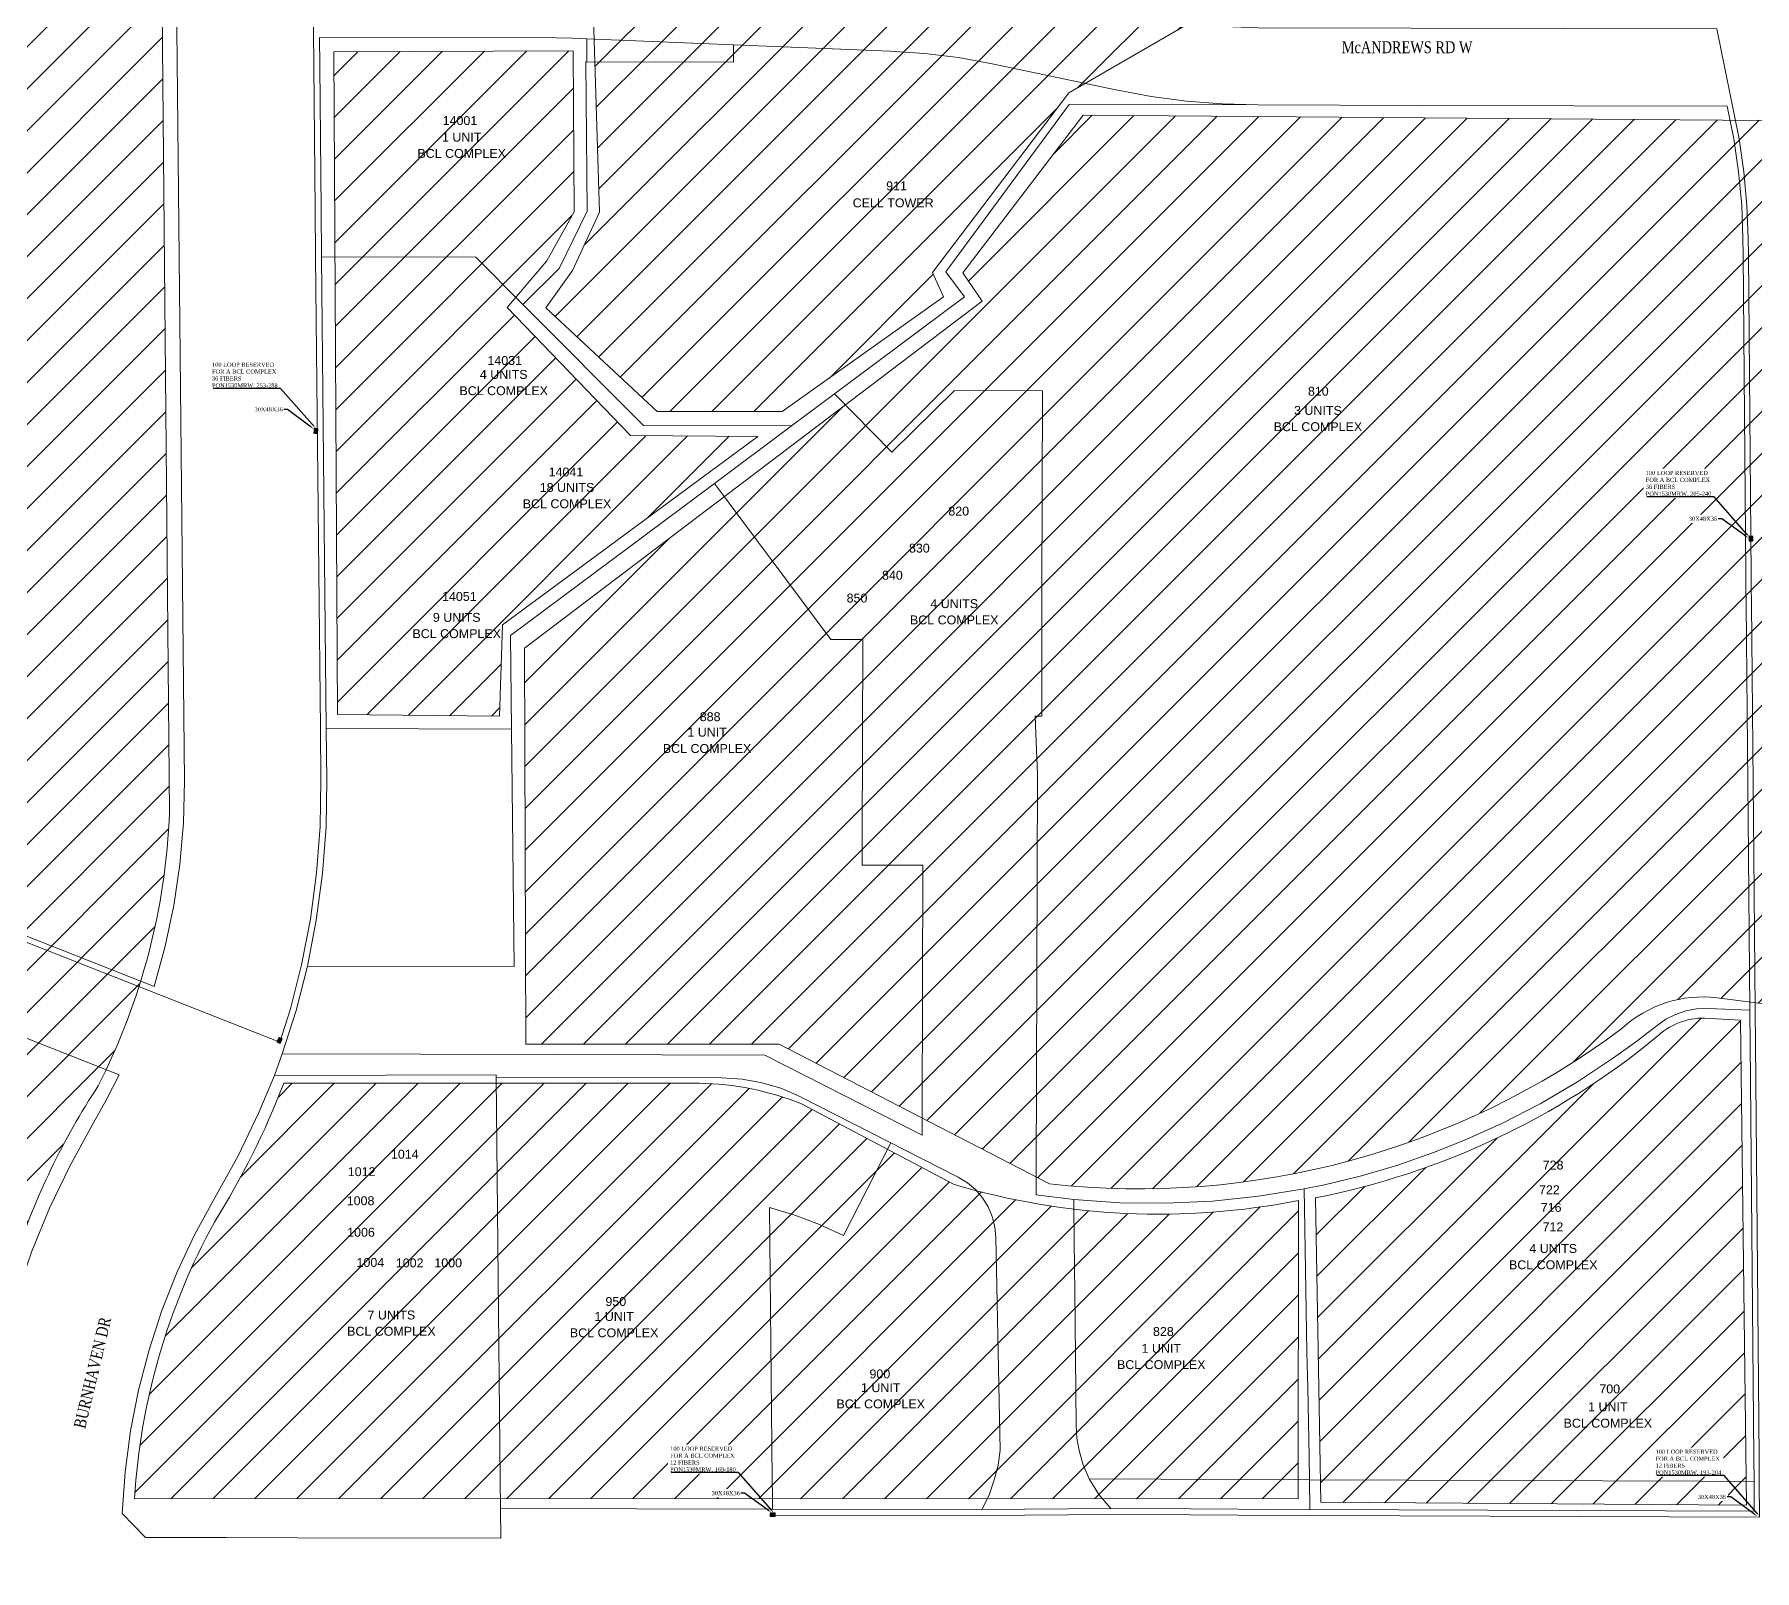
# Model space of a CAD drawing. Header units: feet. Extents: x 865220 to 5618803, y -2240498 to 1935234.
# Drawn here: x 2808155 to 2809603, y 965595 to 966889 of the extents above; entities that cross this region are included whole.
import ezdxf
from ezdxf import colors
from ezdxf.entities.mleader import LeaderData, LeaderLine
from ezdxf.enums import TextEntityAlignment as Align
from ezdxf.lldxf.tags import DXFTag
from ezdxf.math import Vec2, Vec3

# ---------------------------------------------------------------- set-up
doc = ezdxf.new("R2010")
doc.units = ezdxf.units.FT
doc.header["$LTSCALE"] = 0.015
doc.header["$MEASUREMENT"] = 0
for name, color, linetype in [('144B', 112, '144B'), ('Dakota County Addresses', 7, 'Continuous'), ('Dakota County Parcels', 7, 'Continuous'), ('DETAIL', 7, 'Continuous'), ('NOTES', 7, 'Continuous'), ('STREET NAME', 7, 'Continuous'), ('TELEPHONE STRUCT-PROP', 6, 'Continuous')]:
    doc.layers.add(name, color=color, linetype=linetype)
doc.layers.add('RUNNING LINE (UNDERGROUND)', color=10, linetype='Continuous', lineweight=40)
doc.styles.add('Dimensions 100', font='arial.ttf')
doc.styles.add('Line', font='txt.shx', dxfattribs={"height": 3})
doc.styles.get("Standard").update_dxf_attribs({"font": 'times.ttf'})
doc.styles.add('Utilities', font='arial.ttf', dxfattribs={"height": 2.5})
tags = doc.linetypes.add('144B', pattern='A,80,-5,["144B",Line,S=1.5,R=0,X=0,Y=-1.5],-24', length=109).pattern_tags.tags
tags[6] = DXFTag(74, 10)

# ---------------------------------------------------------------- blocks, each defined once
blk = doc.blocks.new('ACMAP_ANN_TEMPLATE_Dakota County Addresses')
at = {"layer": 'Dakota County Addresses', "style": 'Dimensions 100'}
blk.add_attdef('DakotaCountyAddress', text='', height=50, dxfattribs=at).set_placement((0, 0), align=Align.CENTER)
blk = doc.blocks.new('NEW HH')
at = {"ltscale": 40, "true_color": 0xffffff}
h = blk.add_hatch(color=7, dxfattribs=at)
h.dxf.hatch_style = 1
h.paths.add_polyline_path([(-0.06105542969374866, -0.03052771484690631, 0.4142135623730951), (-0.04579157227031772, -0.04579157227033726), (0.04579157227026798, -0.04579157227033726, 0.4142135623730951), (0.06105542969369893, -0.03052771484690631), (0.06105542969369893, 0.03052771484699512, 0.4142135623736632), (0.04579157227023838, 0.04579157227042607), (-0.04579157227034732, 0.04579157227024844, 0.414213562372527), (-0.06105542969374866, 0.03052771484681749)])
at = {"layer": 'RUNNING LINE (UNDERGROUND)', "color": 6, "lineweight": 0, "const_width": 0.005, "flags": 128}
blk.add_lwpolyline([(-0.06105542969374866, 0.03052771484681749), (-0.06105542969374866, -0.03052771484690631, 0.414213562373095), (-0.04579157227031772, -0.04579157227033726), (0.04579157227026798, -0.04579157227033726, 0.414213562373095), (0.06105542969369893, -0.03052771484690631), (0.06105542969369893, 0.03052771484699512, 0.414213562373095), (0.04579157227026798, 0.04579157227042607), (-0.04579157227031772, 0.04579157227024844, 0.414213562373095)], format="xyb", close=True, dxfattribs=at)
at = {"layer": 'TELEPHONE STRUCT-PROP', "color": 18, "true_color": 0x000000, "style": 'Utilities'}
blk.add_text('HH', height=0.05, dxfattribs=at).set_placement((-2.486899575160351e-14, -4.440892098500626e-14), align=Align.MIDDLE_CENTER)

msp = doc.modelspace()

# ---------------------------------------------------------------- hatches: boundary and pattern name
at = {"layer": 'NOTES', "lineweight": 5, "ltscale": 100}
h = msp.add_hatch(dxfattribs=at)
h.set_pattern_fill('ANSI31', color=5, scale=200)
h.set_pattern_definition([(45, (0, 0), (-17.67766952966369, 17.67766952966369), [])])
edge = h.paths.add_edge_path()
edge.add_line((2808585.749542497, 966658.3555373785), (2808679.449634509, 966570.9662728074))
edge.add_line((2808679.449634509, 966570.9662728074), (2808784.857523654, 966570.9662728074))
edge.add_line((2808784.857523654, 966570.9662728074), (2808920.712150764, 966667.7198142961))
edge.add_line((2808920.712150764, 966667.7198142961), (2808911.342680349, 966688.0064176193))
edge.add_line((2808911.342680349, 966688.0064176193), (2809026.12003991, 966839.3795811313))
edge.add_line((2809026.12003991, 966839.3795811313), (2809145.105309992, 966908.2000918139))
edge.add_line((2809145.105309992, 966908.2000918139), (2809580.793766121, 966912.1018738628))
edge.add_line((2809580.793766121, 966912.1018738628), (2809575.357425896, 967518.2310643683))
edge.add_line((2809575.357425896, 967518.2310643683), (2809295.049163748, 967522.1328464171))
edge.add_line((2809295.049163748, 967522.1328464171), (2809042.07346251, 967556.4632017848))
edge.add_arc((2808991.39515108, 966235.6022829843), 1321.832764786771, 87.80277410390646, 104.0006846224638)
edge.add_line((2808671.599537674, 967518.1671443891), (2808403.004460508, 967446.3823446825))
edge.add_line((2808403.004460508, 967446.3823446825), (2808407.648786845, 966964.5881665882))
edge.add_line((2808407.648786845, 966964.5881665882), (2808623.944008156, 966965.1288230771))
edge.add_line((2808623.944008156, 966965.1288230771), (2808630.975151855, 966738.8520975511))
edge.add_line((2808630.975151855, 966738.8520975511), (2808608.330020079, 966689.694970397))
edge.add_line((2808608.330020079, 966689.694970397), (2808585.749542497, 966658.3555373785))
edge = h.paths.add_edge_path()
edge.add_line((2808567.775676305, 966371.8901616626), (2808568.955615363, 966038.5820946975))
edge.add_line((2808568.955615363, 966038.5820946975), (2808782.276743706, 966038.5820946975))
edge.add_line((2808782.276743706, 966038.5820946975), (2809009.740977193, 965920.8068701273))
edge.add_arc((2809084.840135579, 966597.9447174174), 681.2896211032133, 263.671374712567, 306.6769033224881)
edge.add_arc((2809559.504230457, 965978.9412968063), 99.28548902990816, 82.81943416599438, 133.0126060106107, ccw=False)
edge.add_line((2809571.914590016, 966077.4481052386), (2809729.525353723, 966057.2893418737))
edge.add_line((2809729.525353723, 966057.2893418737), (2809731.804414094, 965834.8025384338))
edge.add_line((2809731.804414094, 965834.8025384338), (2810136.340323963, 965829.5717534886))
edge.add_line((2810136.340323963, 965829.5717534886), (2810457.062845796, 965805.2022615096))
edge.add_line((2810457.062845796, 965805.2022615096), (2810531.700726, 965807.4154907812))
edge.add_line((2810531.700726, 965807.4154907812), (2810491.814475574, 966235.3890465891))
edge.add_arc((2809026.521784512, 965994.5065961578), 1484.960277383247, 9.33547129354103, 22.10315480643904)
edge.add_line((2810402.349233331, 966553.2604386348), (2810199.739149948, 967067.352849432))
edge.add_line((2810199.739149948, 967067.352849432), (2810185.698413947, 967061.4455780431))
edge.add_line((2810185.698413947, 967061.4455780431), (2809983.864180904, 967561.7818767007))
edge.add_arc((2809631.238872982, 969102.5163701988), 1580.571854501548, 273.00626735926556, 282.8911662963899, ccw=False)
edge.add_line((2809714.132267478, 967524.1196924301), (2809719.789509535, 966815.3989356908))
edge.add_line((2809719.789509535, 966815.3989356908), (2809038.24808931, 966820.5977606464))
edge.add_line((2809038.24808931, 966820.5977606464), (2808936.773330356, 966687.9078743185))
edge.add_line((2808936.773330356, 966687.9078743185), (2808953.136229525, 966664.121652147))
edge.add_line((2808953.136229525, 966664.121652147), (2808567.775676305, 966371.8901616626))
h.paths.add_polyline_path([(2808410.39120228, 966316.1253066829), (2808546.876207792, 966314.5379605389), (2808549.257637305, 966391.460328555), (2808764.308265363, 966550.0591130217), (2808657.181652203, 966550.8527860942), (2808553.228482444, 966658.6991072653), (2808586.616986279, 966697.8687377067), (2808609.628491827, 966739.1051141347), (2808608.836477939, 966874.7086861704), (2808407.277025224, 966873.9150130979)])
edge = h.paths.add_edge_path()
edge.add_line((2809727.52107368, 965824.0719719657), (2810138.646323583, 965815.6292080774))
edge.add_line((2810138.646323583, 965815.6292080774), (2810540.617617053, 965793.1187221531))
edge.add_arc((2809798.096801124, 965733.8114560348), 744.8855710117555, -11.257252958365825, 4.566683305065283, ccw=False)
edge.add_line((2810528.651203139, 965588.3990095325), (2810520.203055001, 965532.120131389))
edge.add_arc((2809474.874432791, 961792.4959499899), 3882.975784951169, 74.38284900860543, 81.42009118477519)
edge.add_line((2810054.170230048, 965632.0164051766), (2809934.489927371, 965637.6440266578))
edge.add_line((2809934.489927371, 965637.6440266578), (2809816.221241283, 965639.7560492961))
edge.add_arc((2809802.020648105, 965705.7405417949), 67.4952598108616, 178.0873182680331, 282.1454387234701, ccw=False)
edge.add_line((2809734.562993078, 965707.9932901703), (2809727.52107368, 965824.0719719657))
edge = h.paths.add_edge_path()
edge.add_line((2809233.929398135, 965909.1468006314), (2809238.201962851, 965652.7637650149))
edge.add_line((2809238.201962851, 965652.7637650149), (2809596.75257657, 965650.2016391915))
edge.add_line((2809596.75257657, 965650.2016391915), (2809591.65028302, 966058.7381947299))
edge.add_line((2809591.65028302, 966058.7381947299), (2809561.311302046, 966060.4453908347))
edge.add_arc((2809560.75206829, 966002.9351852702), 57.51292451675935, 89.44286890032801, 134.1272249415047)
edge.add_arc((2809109.134502949, 966546.0845311029), 649.0481017325648, 281.0855059238174, 309.3546993538018, ccw=False)
edge = h.paths.add_edge_path()
edge.add_line((2808365.246410666, 966005.5434555712), (2808715.020217423, 966005.484862257))
edge.add_arc((2808711.740217836, 965766.0649598278), 239.4423690087203, 68.11422578491818, 89.2151096236596, ccw=False)
edge.add_line((2808800.99413314, 965988.2504379295), (2808929.672144613, 965920.2289269844))
edge.add_arc((2809101.980455216, 966504.6466409494), 609.2899295895605, 253.5725015643616, 281.1286932091126)
edge.add_line((2809219.581554709, 965906.8137213995), (2809219.269059433, 965655.5549374295))
edge.add_line((2809219.269059433, 965655.5549374295), (2808239.391632372, 965656.0316739392))
edge.add_arc((2808797.101281091, 965620.7690085917), 558.8233243532593, 151.3513435713768, 176.3821389866339, ccw=False)
edge.add_arc((2807720.283415867, 966255.6352696265), 691.7536990270547, 327.9636688033466, 338.8056251838435)
edge = h.paths.add_edge_path()
edge.add_line((2807282.676570647, 966470.3349192615), (2807281.857617511, 966007.5516082437))
edge.add_line((2807281.857617511, 966007.5516082437), (2807784.522431745, 966010.6064505714))
edge.add_line((2807784.522431745, 966010.6064505714), (2808138.746602254, 965858.0188074594))
edge.add_arc((2808724.966851274, 965664.5715110418), 617.3135644478199, 146.7012627024384, 161.7375847559311, ccw=False)
edge.add_arc((2807713.800493167, 966255.3256209347), 555.565662213103, 333.0434293461774, 357.7378891236801)
edge.add_line((2808268.933211608, 966233.3968739116), (2808258.211390948, 967401.1243362448))
edge.add_line((2808258.211390948, 967401.1243362448), (2808054.938602067, 967355.2564246745))
edge.add_arc((2808218.314991936, 966862.8097023863), 518.8406490040466, 108.3540171722634, 149.6971811913766)
edge.add_line((2807770.363163054, 967124.60118059), (2807599.002607224, 966763.7089793703))
edge.add_arc((2806967.39212114, 967127.5093487804), 728.8912915616012, 295.629718555754, 330.0585527066319, ccw=False)
edge = h.paths.add_edge_path()
edge.add_line((2807082.625715814, 965634.1976744586), (2808099.285991944, 965629.8111659025))
edge.add_arc((2808764.439138536, 965625.3389567552), 665.1681810463228, 160.8598404453119, 179.6147731549666, ccw=False)
edge.add_line((2808136.041901766, 965843.4343989261), (2807779.069927972, 965989.622054145))
edge.add_line((2807779.069927972, 965989.622054145), (2807301.054525557, 965990.410400552))
edge.add_line((2807301.054525557, 965990.410400552), (2807252.967968073, 965983.4351328479))
edge.add_line((2807252.967968073, 965983.4351328479), (2807052.599230116, 965919.1635940017))
edge.add_arc((2806214.662364474, 965686.8063984793), 869.5562414890323, -3.4685505161942842, 15.49852288563028, ccw=False)
edge = h.paths.add_edge_path()
edge.add_line((2805799.881100421, 966123.7528033319), (2805804.288361377, 965664.4371511729))
edge.add_arc((2805867.205669968, 965669.7101249056), 63.13788064513347, 184.7906494036504, 276.3513670431335)
edge.add_line((2805874.190321802, 965606.9597734234), (2806982.330895918, 965630.7619755894))
edge.add_arc((2805918.207327478, 965635.823164816), 1064.13560439709, 359.7274916146946, 377.8695941349419)
edge.add_line((2806931.006240838, 965962.3548564527), (2807216.982520742, 966057.2254218946))
edge.add_line((2807216.982520742, 966057.2254218946), (2807258.571331635, 966062.5307801485))
edge.add_line((2807258.571331635, 966062.5307801485), (2807263.894527018, 966459.0477163095))
edge.add_arc((2807017.917550738, 967009.7808091906), 603.167980295506, 266.4576355818979, 294.067236832162, ccw=False)
edge.add_arc((2807039.711260682, 965178.2429913284), 1230.939978265244, 92.75014806472348, 102.2324449006382)
edge.add_line((2806778.9018594, 966381.2357952532), (2806388.352807035, 966298.0892192859))
edge.add_arc((2807358.099533773, 962690.2172416956), 3735.926782031435, 105.0447429382237, 110.6642991461357)
edge.add_arc((2805548.245201843, 967591.2370180669), 1488.902463544802, 279.73012644545014, 289.27440977584695, ccw=False)
h.paths.add_polyline_path([(2805252.146924467, 966609.1291635802), (2805648.676489863, 966621.8785360509), (2805652.41565747, 966179.0888617856), (2805630.034530323, 966177.1153324351), (2805633.956884816, 965749.059213321), (2805605.492875495, 965604.8743841101), (2805073.512771707, 965590.162135619), (2805061.734932529, 966120.7991676375), (2805252.130760919, 966145.549516158)])
h.paths.add_polyline_path([(2804003.405027763, 966097.0449054556), (2804010.910302224, 965573.6121877327), (2805044.984108191, 965588.6094127966), (2805037.478833729, 966121.0415308906)])

# ---------------------------------------------------------------- linework, layer by layer
at = {"layer": '144B', "lineweight": 5, "ltscale": 100, "flags": 128}
msp.add_lwpolyline([(2807501.884515483, 966648.8668803376), (2807617.879438271, 966544.013369816), (2807648.107846623, 966515.201605983), (2807676.727114096, 966484.8810864897), (2807703.704849101, 966453.0911797913), (2807729.005500201, 966419.8684198502), (2807747.457713318, 966394.252656367), (2807758.235130166, 966379.2916492673), (2807781.22067898, 966349.4417111593), (2807806.103603539, 966321.049218244), (2807832.735828309, 966294.2907022528), (2807861.010287034, 966269.2737371145), (2807890.813311377, 966246.0988954011), (2807922.025087928, 966224.8593440398), (2807954.520139819, 966205.6404697392), (2807988.167831222, 966188.5195357522), (2808022.760620201, 966173.5965487615), (2808361.762563016, 966040.0307684519), (2808370.743186847, 966068.2662312468), (2808380.155124402, 966105.2601585903), (2808387.605721335, 966143.7491972316), (2808392.806872936, 966182.6056131016), (2808395.741106183, 966221.6986218125), (2808396.39981582, 966260.9743699176), (2808395.96577829, 966304.0624989265), (2808391.951109337, 966701.2229769756), (2808391.546821477, 966741.2166984578), (2808390.420482037, 966862.0070549388), (2808389.521490903, 966951.046581732), (2808564.011993614, 966950.6389759979), (2808568.43872213, 966950.6285800425), (2808594.673854604, 966950.5672939657), (2808610.798346933, 966950.2252954065), (2808653.951966798, 966948.4953337482), (2808865.413651281, 966940.017524911), (2808878.296624111, 966939.5010461829), (2808910.78729282, 966937.2849629181), (2808943.033386562, 966933.2615291673), (2808975.072457341, 966927.4260592844), (2809079.306204911, 966905.4062844557), (2809114.35498327, 966899.2496427683), (2809149.828780454, 966895.5016384842), (2809185.39029718, 966894.1979092197), (2809571.620387902, 966893.2953387746), (2809590.447071592, 966800.7182199445), (2809594.529470432, 966772.9295901221), (2809597.084784094, 966744.9591719594), (2809598.105351788, 966716.8908205007), (2809598.226045182, 966703.3842078943), (2809600.948824244, 966399.4879927423), (2809601.038401545, 966389.4887664963), (2809601.128167953, 966379.4908417698), (2809602.758688061, 966197.4853958834), (2809603.927647007, 966067.0164078895), (2809603.992667778, 966059.6829585296), (2809604.116716386, 966045.2096707199), (2809604.172878996, 966038.9330206674), (2809607.292766341, 965690.2663877618), (2809607.471915078, 965670.2686377552), (2809607.471920925, 965670.2679378551), (2809607.752946715, 965640.3028461616), (2809228.977427699, 965641.7425662302), (2809168.557127404, 965641.9802646408), (2809128.561669553, 965642.1376267943), (2809061.363705704, 965642.4019847357), (2808952.827845416, 965641.6561663165), (2808776.570722228, 965642.030813412)], dxfattribs=at)
at = {"layer": 'Dakota County Parcels', "lineweight": 5}
for p, q in [((2808275.319184358, 966866.285814957), (2808269.664899177, 967425.7603630882)), ((2808594.550472594, 966885.5812466231), (2808395.178014455, 966886.0472140883)), ((2808594.550472594, 966885.5812466231), (2808607.827263448, 966885.2998504054)), ((2808607.827263448, 966885.2998504054), (2808620.160503723, 966884.8053822455)), ((2808620.355338061, 966865.5274069097), (2808620.160503723, 966884.8053822455)), ((2808620.160503723, 966884.8053822455), (2808743.90891432, 966879.8441778806)), ((2808743.701528616, 966865.2256029185), (2808743.90891432, 966879.8441778806)), ((2808743.90891432, 966879.8441778806), (2808875.763254566, 966874.5579530385)), ((2808281.433167957, 966259.7458789956), (2808275.319184358, 966866.285814957)), ((2808619.355192615, 966865.5295463402), (2808620.355338061, 966865.5274069097)), ((2808619.355192615, 966865.5295463402), (2808620.667884102, 966739.669835103)), ((2808620.355338061, 966865.5274069097), (2808743.701528616, 966865.2256029185)), ((2808961.57033752, 966863.8515023601), (2809065.788629936, 966841.8348710288)), ((2809026.340511535, 966829.5579084505), (2808922.435185893, 966688.5926605996)), ((2809185.322754807, 966829.1801863809), (2809026.340511535, 966829.5579084505)), ((2809185.322754807, 966829.1801863809), (2809322.917121443, 966828.8533732642)), ((2809322.917121443, 966828.8533732642), (2809580.390586399, 966828.2417514038)), ((2808620.667884102, 966739.669835103), (2808596.86920654, 966691.4596896034)), ((2808396.950853905, 966701.2735165444), (2808526.936048529, 966700.9611152199)), ((2808526.936048529, 966700.9611152199), (2808566.494855763, 966661.2117755611)), ((2808596.86920654, 966691.4596896034), (2808566.494855763, 966661.2117755611)), ((2808938.377449726, 966667.6911386263), (2808922.435185893, 966688.5926605996)), ((2808566.494855763, 966661.2117755611), (2808668.001707124, 966559.2155826625)), ((2808938.377449726, 966667.6911386263), (2808828.74757914, 966585.8783538241)), ((2808792.612186975, 966558.9152460594), (2808828.74757914, 966585.8783538241)), ((2808876.975945008, 966536.8230575372), (2808828.74757914, 966585.8783538241)), ((2808929.771233287, 966588.728519642), (2808876.975945008, 966536.8230575372)), ((2809003.802954304, 966588.5148765531), (2808929.771233287, 966588.728519642)), ((2809003.462935582, 966419.4833860968), (2809003.802954304, 966588.5148765531)), ((2808668.001707124, 966559.2155826625), (2808792.612186975, 966558.9152460594)), ((2808727.692862074, 966510.4690851581), (2808792.612186975, 966558.9152460594)), ((2808556.169377727, 966382.4685653907), (2808727.692862074, 966510.4690851581)), ((2808727.692862074, 966510.4690851581), (2808825.640934219, 966379.2153649714)), ((2809003.462935582, 966419.4833860968), (2809003.251963036, 966314.6385245186)), ((2808556.964012072, 966303.7779137541), (2808556.169377727, 966382.4685653907)), ((2808825.640934219, 966379.2153649714), (2808852.558525811, 966379.1503782172)), ((2808997.862523884, 966314.6540723529), (2809003.251963036, 966314.6385245186)), ((2808556.964012072, 966303.7779137541), (2808400.965524633, 966304.1128626254)), ((2808558.985571021, 966103.7943181966), (2808556.964012072, 966303.7779137541)), ((2808852.102624095, 966189.1713447918), (2808903.196945013, 966189.0484591213)), ((2807995.345350202, 966103.7960004669), (2808226.587275542, 966012.6873306085)), ((2808385.036470204, 966104.167710678), (2808558.985571021, 966103.7943181966)), ((2809599.468406872, 966067.0164078895), (2809564.402318416, 966068.4678840872)), ((2808357.239622004, 966012.1337279689), (2808363.894018215, 966030.2359401037)), ((2808363.894018215, 966030.2359401037), (2808596.846933152, 966029.731183273)), ((2808596.846933152, 966029.731183273), (2808770.136889049, 966029.3087778625)), ((2808902.647808931, 965961.89335096), (2808770.136889049, 966029.3087778625)), ((2808344.241520137, 965980.7846486245), (2808357.239622004, 966012.1337279689)), ((2808543.882826651, 966012.4986956094), (2808357.239622004, 966012.1337279689)), ((2808543.90314098, 966010.499010538), (2808543.882826651, 966012.4986956094)), ((2808543.90314098, 966010.499010538), (2808733.883155417, 966010.092120928)), ((2808800.068219166, 965994.1495305647), (2808933.069582691, 965926.4852211338)), ((2808876.107595347, 965955.4620639917), (2808836.474809283, 965877.3397378486)), ((2809030.298405716, 965907.6937343453), (2808998.497534776, 965911.5792246137)), ((2808964.619306926, 965875.6170423825), (2808968.308397743, 965696.6442754429)), ((2809032.220807463, 965717.7048983958), (2809031.067268989, 965831.7026780446)), ((2809228.997097956, 965646.7425275382), (2809228.820449229, 965671.7406351764)), ((2808229.186275492, 965643.1948820439), (2808248.787843848, 965623.1581922967)), ((2808547.827449395, 965622.5208836247), (2808547.579001163, 965647.519190998)), ((2808547.579001163, 965647.519190998), (2808776.581350061, 965647.030802117))]:
    msp.add_line(p, q, dxfattribs=at)
for points in [[(2808363.894018215, 966030.2359401037), (2808375.552557718, 966066.8908835177), (2808385.036470204, 966104.167710678), (2808392.542229235, 966142.9417111997), (2808397.781964503, 966182.086375342), (2808400.73796475, 966221.4693874393), (2808401.400238154, 966260.9576261241), (2808400.965524633, 966304.1128626254), (2808396.950853905, 966701.2735165444), (2808396.546566028, 966741.2672397916), (2808395.420264674, 966862.0536765803), (2808395.178014455, 966886.0472140883)], [(2808875.763254566, 966874.5579530385), (2808904.550686659, 966872.5942723837), (2808933.182996171, 966869.0217187044), (2808961.57033752, 966863.8515023601)], [(2809065.788629936, 966841.8348710288), (2809095.388228026, 966836.367467155), (2809125.229843903, 966832.4296158825), (2809155.234491889, 966830.0317400408), (2809185.322754807, 966829.1801863809)], [(2809603.24712043, 965645.2702132773), (2809603.01268079, 965670.2679378551), (2809603.012674943, 965670.2686377552), (2809602.833526207, 965690.2663877618), (2809599.713638862, 966038.9330206674), (2809599.657476251, 966045.2096707199), (2809599.533427643, 966059.6829585296), (2809599.468406872, 966067.0164078895), (2809598.299447926, 966197.4853958834), (2809596.668927819, 966379.4908417698), (2809596.57916141, 966389.4887664963), (2809596.489584109, 966399.4879927423), (2809593.766805047, 966703.3842078943), (2809593.646111654, 966716.8908205007), (2809592.625543959, 966744.9591719594), (2809590.070230297, 966772.9295901221), (2809585.987831457, 966800.7182199445), (2809580.390586399, 966828.2417514038)], [(2808255.911028033, 966087.1100555707), (2808024.667796105, 966178.219216944), (2807990.293974648, 966193.0477435116), (2807956.928975577, 966210.0248353344), (2807924.706932073, 966229.0822415475), (2807893.757382424, 966250.1433480282), (2807864.204749298, 966273.1234854471), (2807836.16783949, 966297.9302696225), (2807809.759366347, 966324.4639729459), (2807785.085496604, 966352.6179252763), (2807762.2454236, 966382.2789427724), (2807751.514678757, 966397.1751606737), (2807733.023637312, 966422.8448264871), (2807707.602633595, 966456.2256237094), (2807680.453890755, 966488.217041881), (2807651.653210017, 966518.7297586214), (2807621.281004929, 966547.6785802033), (2807509.251742208, 966648.9096985136)], [(2808852.102624095, 966189.1713447918), (2808852.150800473, 966209.1637973126), (2808852.558525811, 966379.1503782172)], [(2808997.862523884, 966314.6540723529), (2808998.647715968, 966292.9922567655), (2808999.634797997, 966265.7611327891)], [(2808999.634797997, 966265.7611327891), (2808998.553694061, 965929.0674746346), (2808998.497534776, 965911.5792246137)], [(2808255.911028033, 966087.1100555707), (2808265.333650789, 966120.8595974084), (2808272.621591932, 966155.1335426655), (2808277.746170982, 966189.7970121067), (2808280.687221001, 966224.7135936182), (2808281.433167957, 966259.7458789956)], [(2808903.196945013, 966189.0484591213), (2808902.686419725, 965977.8383164566), (2808902.647808931, 965961.89335096)], [(2809564.402318416, 966068.4678840872), (2809554.461625398, 966068.1077156302), (2809545.526409699, 966066.4451286171), (2809536.913734301, 966063.5426990252), (2809528.794726239, 966059.4580958572), (2809521.330703785, 966054.2724769239)], [(2809521.330703785, 966054.2724769239), (2809503.299204339, 966040.2425970112), (2809484.804706049, 966026.828946003), (2809454.37807669, 966006.7331310448), (2809422.913878118, 965988.3041931328), (2809391.243296992, 965971.9525044088), (2809358.756235746, 965957.2898212385), (2809333.073514885, 965947.1134511505), (2809302.979044716, 965936.6929297682), (2809272.427941259, 965927.6987941947), (2809241.487769622, 965920.1509353567), (2809224.123433156, 965916.5825942655)], [(2808203.908717271, 965970.184138817), (2808215.687971405, 965991.2009758551), (2808226.587275542, 966012.6873306085)], [(2808547.579001163, 965647.519190998), (2808547.325864873, 965672.5161093709), (2808543.90314098, 966010.499010538)], [(2808800.068219166, 965994.1495305647), (2808784.337491316, 966001.0208321225), (2808767.912355883, 966006.0093700264), (2808751.017280589, 966009.0469703723), (2808733.883155417, 966010.092120928)], [(2808307.234215989, 965909.1861917463), (2808326.683191624, 965944.4968078781), (2808344.241520137, 965980.7846486245)], [(2808203.908717271, 965970.184138817), (2808184.954495822, 965935.8556852948), (2808167.994528431, 965900.4994309929), (2808153.08433071, 965864.2311087709), (2808140.272708688, 965827.169437011), (2808129.60159905, 965789.4357309763), (2808121.105931865, 965751.1535057251), (2808114.813516243, 965712.4480718088), (2808110.744949325, 965673.4461250354), (2808109.317667596, 965648.4690862943), (2808108.802917642, 965623.4565969307)], [(2808964.619306926, 965875.6170423825), (2808963.82969252, 965884.5627095748), (2808961.662355982, 965893.2777026903), (2808958.169737072, 965901.5511582058), (2808953.436341425, 965909.1828958106), (2808947.576695847, 965915.9882618648), (2808940.732577339, 965921.8025972147), (2808933.069582691, 965926.4852211338)], [(2809224.123433156, 965916.5825942655), (2809185.691496749, 965910.3480945316), (2809146.964803937, 965906.3323773679), (2809108.071343488, 965904.5487144191), (2809069.139655331, 965905.0030005437), (2809030.298405716, 965907.6937343453)], [(2809228.820449229, 965671.7406351764), (2809228.409801567, 965691.0641990465), (2809227.216432589, 965749.1602794055), (2809226.617461327, 965779.5211928573), (2809224.403607051, 965900.1939509113), (2809224.123433156, 965916.5825942655)], [(2808307.234215989, 965909.1861917463), (2808290.392767696, 965878.5146162335), (2808275.480988417, 965846.8599364918), (2808262.555999249, 965814.3434091148), (2808251.667310696, 965781.0895921153), (2808242.856632997, 965747.225867783), (2808236.157716342, 965712.8819546488), (2808231.596221591, 965678.1894107324), (2808229.186275492, 965643.1948820439)], [(2808836.474809283, 965877.3397378486), (2808816.23586853, 965886.7098610338), (2808795.379260884, 965894.6102313038), (2808774.011559453, 965901.0004793343)], [(2808776.581350061, 965647.030802117), (2808776.480173146, 965657.029905082), (2808776.328406002, 965672.0287720275), (2808774.011559453, 965901.0004793343)], [(2809031.067268989, 965831.7026780446), (2809030.890848165, 965849.1397373725), (2809030.36958239, 965900.658690003), (2809030.298405716, 965907.6937343453)], [(2809032.220807463, 965717.7048983958), (2809032.968909519, 965706.3710486826), (2809034.973948694, 965695.1909045142), (2809038.211004684, 965684.3034220834), (2809043.326896678, 965672.4704209168), (2809051.386413012, 965659.2492338729), (2809061.356361783, 965647.402052318)], [(2808963.341649876, 965671.6307744097), (2808966.665365399, 965683.9706644241), (2808968.308397743, 965696.6442754429)], [(2808952.815980419, 965646.6562028315), (2808958.973470514, 965658.7664312136), (2808963.341649876, 965671.6307744097)], [(2809043.310022407, 965672.4704798621), (2809043.326896678, 965672.4704209168), (2809103.619050478, 965672.2332026486), (2809168.630091601, 965671.9774307471), (2809228.820449229, 965671.7406351764)], [(2809228.820449229, 965671.7406351764), (2809558.024513226, 965670.4456174311), (2809603.012674943, 965670.2686377552)], [(2808776.581350061, 965647.030802117), (2808952.815980419, 965646.6562028315), (2809061.356361783, 965647.402052318), (2809128.581339486, 965647.1375881035), (2809168.576799755, 965646.9802259405), (2809228.997097956, 965646.7425275382), (2809603.24712043, 965645.2702132773)], [(2808248.787843848, 965623.1581922967), (2808316.620624982, 965623.0136349772), (2808376.613835404, 965622.8858427044), (2808547.827449395, 965622.5208836247)]]:
    msp.add_lwpolyline(points, dxfattribs=at)
at = {"layer": 'NOTES', "color": 5, "lineweight": 5, "ltscale": 100, "flags": 128}
for points in [[(2808585.749542497, 966658.3555373785), (2808679.449634509, 966570.9662728074), (2808784.857523654, 966570.9662728074), (2808920.712150764, 966667.7198142961), (2808911.342680349, 966688.0064176193), (2809026.12003991, 966839.3795811313), (2809145.105309992, 966908.2000918139), (2809580.793766121, 966912.1018738628), (2809575.357425896, 967518.2310643683), (2809295.049163748, 967522.1328464171), (2809042.07346251, 967556.4632017848, 0.07079463464549536), (2808671.599537674, 967518.1671443891), (2808403.004460508, 967446.3823446825), (2808407.648786845, 966964.5881665882), (2808623.944008156, 966965.1288230771), (2808630.975151855, 966738.8520975511), (2808608.330020079, 966689.694970397)], [(2808567.775676305, 966371.8901616626), (2808568.955615363, 966038.5820946975), (2808782.276743706, 966038.5820946975), (2809009.740977193, 965920.8068701273, 0.1898809248568625), (2809491.775715392, 966051.5392070992, -0.2225791251748561), (2809571.914590016, 966077.4481052386), (2809729.525353723, 966057.2893418737), (2809731.804414094, 965834.8025384338), (2810136.340323963, 965829.5717534886), (2810457.062845796, 965805.2022615096), (2810531.700726, 965807.4154907812), (2810491.814475574, 966235.3890465891, 0.05576723288998271), (2810402.349233331, 966553.2604386348), (2810199.739149948, 967067.352849432), (2810185.698413947, 967061.4455780431), (2809983.864180904, 967561.7818767007, -0.04315777339267204), (2809714.132267478, 967524.1196924301), (2809719.789509535, 966815.3989356908), (2809038.24808931, 966820.5977606464), (2808936.773330356, 966687.9078743185), (2808953.136229525, 966664.121652147)], [(2807282.676570647, 966470.3349192615), (2807281.857617511, 966007.5516082437), (2807784.522431745, 966010.6064505714), (2808138.746602254, 965858.0188074594, -0.06570263016838938), (2808209.004160752, 966003.4793729174, 0.1081688468699377), (2808268.933211608, 966233.3968739116), (2808258.211390948, 967401.1243362448), (2808054.938602067, 967355.2564246745, 0.1823761747224188), (2807770.363163054, 967124.60118059), (2807599.002607224, 966763.7089793703, -0.1513644737248015)], [(2809233.929398135, 965909.1468006314), (2809238.201962851, 965652.7637650149), (2809596.75257657, 965650.2016391915), (2809591.65028302, 966058.7381947299), (2809561.311302046, 966060.4453908347, 0.197481009300636), (2809520.708467626, 966044.2177061758, -0.1239770193407369)], [(2808365.246410666, 966005.5434555712), (2808715.020217423, 966005.484862257, -0.0923310150577876), (2808800.99413314, 965988.2504379295), (2808929.672144613, 965920.2289269844, 0.1208193519968619), (2809219.581554709, 965906.8137213995), (2809219.269059433, 965655.5549374295), (2808239.391632372, 965656.0316739392, -0.1096537956911342), (2808306.691261451, 965888.6897440313, 0.0473422808463642)]]:
    msp.add_lwpolyline(points, format="xyb", close=True, dxfattribs=at)
msp.add_lwpolyline([(2808410.39120228, 966316.1253066829), (2808546.876207792, 966314.5379605389), (2808549.257637305, 966391.460328555), (2808764.308265363, 966550.0591130217), (2808657.181652203, 966550.8527860942), (2808553.228482444, 966658.6991072653), (2808586.616986279, 966697.8687377067), (2808609.628491827, 966739.1051141347), (2808608.836477939, 966874.7086861704), (2808407.277025224, 966873.9150130979)], close=True, dxfattribs=at)

# ---------------------------------------------------------------- block references
at = {"lineweight": 5, "xscale": 40.00000000000001, "yscale": 40.00000000000001, "zscale": 40.00000000000001}
for p, rotation in [((2808392.172917299, 966554.767373516), 265.4284039726733), ((2809600.37716997, 966464.1302935318), 270.3816208824193), ((2808361.607065924, 966041.6075220974), 246.2981151041824), ((2808776.856461184, 965642.2708659242), 0.3816208824193526)]:
    msp.add_blockref('NEW HH', p, dxfattribs=dict(at, rotation=rotation))
at = {"layer": 'Dakota County Addresses', "lineweight": 5, "xscale": 0.15, "yscale": 0.15, "zscale": 0.15}
for p, values in [((2808513.479419468, 966812.29224885), {'DakotaCountyAddress': '14001'}), ((2808514.944448548, 966798.3471641468), {'DakotaCountyAddress': '1 UNIT'}), ((2808514.944448548, 966784.6288820303), {'DakotaCountyAddress': 'BCL COMPLEX'}), ((2808881.051956353, 966757.31646146), {'DakotaCountyAddress': '911'}), ((2808878.189668185, 966742.9952958114), {'DakotaCountyAddress': 'CELL TOWER'}), ((2808551.190521994, 966610.2809978959), {'DakotaCountyAddress': '14031'}), ((2808550.296293075, 966598.5773054024), {'DakotaCountyAddress': '4 UNITS'}), ((2808550.296293075, 966584.8590232858), {'DakotaCountyAddress': 'BCL COMPLEX'}), ((2809236.141873939, 966584.420166035), {'DakotaCountyAddress': '810'}), ((2809235.823074786, 966568.2823386891), {'DakotaCountyAddress': '3 UNITS'}), ((2809235.823074786, 966554.5640565725), {'DakotaCountyAddress': 'BCL COMPLEX'}), ((2808602.727780417, 966516.4297481191), {'DakotaCountyAddress': '14041'}), ((2808603.632451822, 966503.4127280441), {'DakotaCountyAddress': '18 UNITS'}), ((2808603.632451822, 966489.6944459275), {'DakotaCountyAddress': 'BCL COMPLEX'}), ((2808933.406870243, 966483.5226160872), {'DakotaCountyAddress': '820'}), ((2808900.259787922, 966452.3141197141), {'DakotaCountyAddress': '830'}), ((2808877.559612523, 966429.4840120773), {'DakotaCountyAddress': '840'}), ((2808512.964423832, 966411.6445154559), {'DakotaCountyAddress': '14051'}), ((2808847.765859981, 966410.2947912167), {'DakotaCountyAddress': '850'}), ((2808929.629446542, 966405.5845525692), {'DakotaCountyAddress': '4 UNITS'}), ((2808510.757682522, 966394.0317048361), {'DakotaCountyAddress': '9 UNITS'}), ((2808929.629446542, 966391.8662704526), {'DakotaCountyAddress': 'BCL COMPLEX'}), ((2808510.757682522, 966380.3134227195), {'DakotaCountyAddress': 'BCL COMPLEX'}), ((2808724.11908683, 966310.391322775), {'DakotaCountyAddress': '888'}), ((2808721.548647996, 966297.3316894197), {'DakotaCountyAddress': '1 UNIT'}), ((2808721.548647996, 966283.6134073031), {'DakotaCountyAddress': 'BCL COMPLEX'}), ((2808466.996942245, 965942.0486260002), {'DakotaCountyAddress': '1014'}), ((2808430.702696198, 965927.3339228315), {'DakotaCountyAddress': '1012'}), ((2809433.852490473, 965932.9071151067), {'DakotaCountyAddress': '728'}), ((2809430.70638789, 965912.1228234838), {'DakotaCountyAddress': '722'}), ((2808429.809432778, 965902.8928633312), {'DakotaCountyAddress': '1008'}), ((2809432.201371352, 965897.2939067734), {'DakotaCountyAddress': '716'}), ((2809433.690045068, 965880.8985129045), {'DakotaCountyAddress': '712'}), ((2808430.156605483, 965876.3398746253), {'DakotaCountyAddress': '1006'}), ((2808438.059514894, 965850.9164496558), {'DakotaCountyAddress': '1004'}), ((2808471.141244462, 965850.5391397113), {'DakotaCountyAddress': '1002'}), ((2808503.579251739, 965850.5619377205), {'DakotaCountyAddress': '1000'}), ((2809433.969049466, 965862.6626153637), {'DakotaCountyAddress': '4 UNITS'}), ((2809433.969049466, 965848.9443332471), {'DakotaCountyAddress': 'BCL COMPLEX'}), ((2808455.733192885, 965806.6871416713), {'DakotaCountyAddress': '7 UNITS'}), ((2808644.696032375, 965818.0560578529), {'DakotaCountyAddress': '950'}), ((2808455.733192885, 965792.9688595547), {'DakotaCountyAddress': 'BCL COMPLEX'}), ((2808643.285213427, 965805.4555330009), {'DakotaCountyAddress': '1 UNIT'}), ((2809105.685269576, 965792.7849947077), {'DakotaCountyAddress': '828'}), ((2808643.285213427, 965791.7372508843), {'DakotaCountyAddress': 'BCL COMPLEX'}), ((2809103.943627277, 965778.5988071592), {'DakotaCountyAddress': '1 UNIT'}), ((2809103.943627277, 965764.8805250427), {'DakotaCountyAddress': 'BCL COMPLEX'}), ((2808867.008142517, 965757.0702099253), {'DakotaCountyAddress': '900'}), ((2808867.73748229, 965745.5196880415), {'DakotaCountyAddress': '1 UNIT'}), ((2809481.492660586, 965744.4481864471), {'DakotaCountyAddress': '700'}), ((2808867.73748229, 965731.801405925), {'DakotaCountyAddress': 'BCL COMPLEX'}), ((2809479.940624175, 965729.3295730063), {'DakotaCountyAddress': '1 UNIT'}), ((2809479.940624175, 965715.6112908897), {'DakotaCountyAddress': 'BCL COMPLEX'})]:
    msp.add_blockref('ACMAP_ANN_TEMPLATE_Dakota County Addresses', p, dxfattribs=at).add_auto_attribs(values)

# ---------------------------------------------------------------- texts
at = {"layer": 'STREET NAME', "lineweight": 5, "ltscale": 40, "width": 0.8}
msp.add_text('McANDREWS RD W ', height=10, dxfattribs=at).set_placement((2809255.886531458, 966872.7917589858))
msp.add_text('BURNHAVEN DR', height=10, rotation=76.63215835912746, dxfattribs=at).set_placement((2808197.884765925, 965714.2149862277))

# ---------------------------------------------------------------- next in the draw order: leaders
at = {"layer": 'DETAIL', "lineweight": 5, "ltscale": 5}
ml = msp.add_multileader_mtext('Standard', dxfattribs=at)
ml.set_content('30X48X36', color=256)
ml.set_leader_properties()
ml.build(insert=Vec2(0, 0))
ml.multileader.update_dxf_attribs({"has_text_frame": 1, "text_left_attachment_type": 2, "text_right_attachment_type": 2, "dogleg_length": 3})
ctx = ml.context
ctx.base_point, ctx.char_height, ctx.landing_gap_size, ctx.plane_origin = Vec3(2808339.631490943, 966572.9195826456), 3.5, 1.5, Vec3(2808414.887401957, 966589.7365684132)
ctx.left_attachment, ctx.right_attachment, ctx.text_align_type = 2, 2, 1
notes = []
notes.append((ctx, [(0, (1, 1, 0), (2808368.190971837, 966572.9195826456), (-1, 0), 3, [(0, [(2808390.33762615, 966556.4111609312)], 0, [])])]))
ctx.mtext.insert, ctx.mtext.alignment, ctx.mtext.flow_direction = Vec3(2808352.41123139, 966574.699863828), 2, 5
ctx.mtext.has_bg_fill, ctx.mtext.bg_color, ctx.mtext.bg_scale_factor, ctx.mtext.bg_transparency, ctx.mtext.use_window_bg_color = 1, -1027028792, 1.5, 0, 1
ml = msp.add_multileader_mtext('Standard', dxfattribs=at)
ml.set_content('30X48X36', color=256)
ml.set_leader_properties()
ml.build(insert=Vec2(0, 0))
ml.multileader.update_dxf_attribs({"has_text_frame": 1, "text_left_attachment_type": 2, "text_right_attachment_type": 2, "dogleg_length": 3})
ctx = ml.context
ctx.base_point, ctx.char_height, ctx.landing_gap_size, ctx.plane_origin = Vec3(2809547.256911919, 966480.7777474613), 3.5, 1.5, Vec3(2809622.512822932, 966497.5947332289)
ctx.left_attachment, ctx.right_attachment, ctx.text_align_type = 2, 2, 1
notes.append((ctx, [(0, (1, 1, 0), (2809575.816392812, 966480.7777474613), (-1, 0), 3, [(0, [(2809598.244911025, 966464.6430004924)], 0, [])])]))
ctx.mtext.insert, ctx.mtext.alignment, ctx.mtext.flow_direction = Vec3(2809560.036652366, 966482.5580286437), 2, 5
ctx.mtext.has_bg_fill, ctx.mtext.bg_color, ctx.mtext.bg_scale_factor, ctx.mtext.bg_transparency, ctx.mtext.use_window_bg_color = 1, -1027028792, 1.5, 0, 1
ml = msp.add_multileader_mtext('Standard', dxfattribs=at)
ml.set_content('30X48X36', color=256)
ml.set_leader_properties()
ml.build(insert=Vec2(0, 0))
ml.multileader.update_dxf_attribs({"has_text_frame": 1, "text_left_attachment_type": 2, "text_right_attachment_type": 2, "dogleg_length": 3})
ctx = ml.context
ctx.base_point, ctx.char_height, ctx.landing_gap_size, ctx.plane_origin = Vec3(2808724.472494969, 965660.4205896005), 3.5, 1.5, Vec3(2808799.728405983, 965677.237575368)
ctx.left_attachment, ctx.right_attachment, ctx.text_align_type = 2, 2, 1
notes.append((ctx, [(0, (1, 1, 0), (2808753.031975863, 965660.4205896005), (-1, 0), 3, [(0, [(2808775.460494075, 965644.2858426315)], 0, [])])]))
ctx.mtext.insert, ctx.mtext.alignment, ctx.mtext.flow_direction = Vec3(2808737.252235416, 965662.2008707828), 2, 5
ctx.mtext.has_bg_fill, ctx.mtext.bg_color, ctx.mtext.bg_scale_factor, ctx.mtext.bg_transparency, ctx.mtext.use_window_bg_color = 1, -1027028792, 1.5, 0, 1
ml = msp.add_multileader_mtext('Standard', dxfattribs=at)
ml.set_content('30X48X36', color=256)
ml.set_leader_properties()
ml.build(insert=Vec2(0, 0))
ml.multileader.update_dxf_attribs({"has_text_frame": 1, "text_left_attachment_type": 2, "text_right_attachment_type": 2, "dogleg_length": 3})
ctx = ml.context
ctx.base_point, ctx.char_height, ctx.landing_gap_size, ctx.plane_origin = Vec3(2809554.782125063, 965657.2212909664), 3.5, 1.5, Vec3(2809630.038036076, 965674.038276734)
ctx.left_attachment, ctx.right_attachment, ctx.text_align_type = 2, 2, 1
notes.append((ctx, [(0, (1, 1, 0), (2809583.341605957, 965657.2212909664), (-1, 0), 3, [(0, [(2809605.770124169, 965641.0865439974)], 0, [])])]))
ctx.mtext.insert, ctx.mtext.alignment, ctx.mtext.flow_direction = Vec3(2809567.56186551, 965659.0015721488), 2, 5
ctx.mtext.has_bg_fill, ctx.mtext.bg_color, ctx.mtext.bg_scale_factor, ctx.mtext.bg_transparency, ctx.mtext.use_window_bg_color = 1, -1027028792, 1.5, 0, 1
for ctx, leaders in notes:
    for number, flags, end, landing, length, lines in leaders:
        leader = LeaderData()
        leader.index, (leader.has_last_leader_line, leader.has_dogleg_vector, leader.attachment_direction) = number, flags
        leader.last_leader_point, leader.dogleg_vector, leader.dogleg_length = Vec3(end), Vec3(landing), length
        for number, points, colour, breaks in lines:
            line = LeaderLine()
            line.index, line.vertices, line.color, line.breaks = number, Vec3.list(points), colors.encode_raw_color(colour), breaks
            leader.lines.append(line)
        ctx.leaders.append(leader)

# ---------------------------------------------------------------- next in the draw order: leaders
ml = msp.add_multileader_mtext('Standard', dxfattribs=at)
ml.set_content('100 LOOP RESERVED \\PFOR A BCL COMPLEX\\P36 FIBERS\\PPON1530MRW, 253-288', color=256)
ml.set_leader_properties()
ml.build(insert=Vec2(0, 0))
ml.multileader.update_dxf_attribs({"text_left_attachment_type": 5, "text_right_attachment_type": 5, "dogleg_length": 3})
ctx = ml.context
ctx.base_point, ctx.char_height, ctx.landing_gap_size, ctx.plane_origin = Vec3(2808303.223324112, 966590.4548193114), 3.5, 1.5, Vec3(2808416.141097648, 966589.6204816513)
ctx.left_attachment, ctx.right_attachment = 5, 5
notes = []
notes.append((ctx, [(0, (1, 1, 0), (2808362.243151076, 966590.4548193114), (-1, 0), 3, [(0, [(2808391.846224033, 966557.330010629)], 0, [])])]))
ctx.mtext.insert, ctx.mtext.flow_direction = Vec3(2808304.723324112, 966612.3153095782), 5
ctx.mtext.has_bg_fill, ctx.mtext.bg_color, ctx.mtext.bg_scale_factor, ctx.mtext.bg_transparency, ctx.mtext.use_window_bg_color = 1, -1027028792, 1.5, 0, 1
ml = msp.add_multileader_mtext('Standard', dxfattribs=at)
ml.set_content('100 LOOP RESERVED \\PFOR A BCL COMPLEX\\P36 FIBERS\\PPON1530MRW, 205-240', color=256)
ml.set_leader_properties()
ml.build(insert=Vec2(0, 0))
ml.multileader.update_dxf_attribs({"text_left_attachment_type": 5, "text_right_attachment_type": 5, "dogleg_length": 3})
ctx = ml.context
ctx.base_point, ctx.char_height, ctx.landing_gap_size, ctx.plane_origin = Vec3(2809510.354731494, 966499.2515288478), 3.5, 1.5, Vec3(2809623.386059464, 966498.4171911877)
ctx.left_attachment, ctx.right_attachment = 5, 5
notes.append((ctx, [(0, (1, 1, 0), (2809569.488112893, 966499.2515288478), (-1, 0), 3, [(0, [(2809599.118147557, 966465.4654584512)], 0, [])])]))
ctx.mtext.insert, ctx.mtext.flow_direction = Vec3(2809511.854731494, 966521.1120191147), 5
ctx.mtext.has_bg_fill, ctx.mtext.bg_color, ctx.mtext.bg_scale_factor, ctx.mtext.bg_transparency, ctx.mtext.use_window_bg_color = 1, -1027028792, 1.5, 0, 1
ml = msp.add_multileader_mtext('Standard', dxfattribs=at)
ml.set_content('100 LOOP RESERVED \\PFOR A BCL COMPLEX\\P12 FIBERS\\PPON1530MRW, 169-180', color=256)
ml.set_leader_properties()
ml.build(insert=Vec2(0, 0))
ml.multileader.update_dxf_attribs({"text_left_attachment_type": 5, "text_right_attachment_type": 5, "dogleg_length": 3})
ctx = ml.context
ctx.base_point, ctx.char_height, ctx.landing_gap_size, ctx.plane_origin = Vec3(2808688.956897726, 965677.7718038986), 3.5, 1.5, Vec3(2808801.988225696, 965676.9374662385)
ctx.left_attachment, ctx.right_attachment = 5, 5
notes.append((ctx, [(0, (1, 1, 0), (2808748.090279125, 965677.7718038986), (-1, 0), 3, [(0, [(2808777.720313789, 965643.985733502)], 0, [])])]))
ctx.mtext.insert, ctx.mtext.flow_direction = Vec3(2808690.456897726, 965699.6322941654), 5
ctx.mtext.has_bg_fill, ctx.mtext.bg_color, ctx.mtext.bg_scale_factor, ctx.mtext.bg_transparency, ctx.mtext.use_window_bg_color = 1, -1027028792, 1.5, 0, 1
ml = msp.add_multileader_mtext('Standard', dxfattribs=at)
ml.set_content('100 LOOP RESERVED \\PFOR A BCL COMPLEX\\P12 FIBERS\\PPON1530MRW, 193-204', color=256)
ml.set_leader_properties()
ml.build(insert=Vec2(0, 0))
ml.multileader.update_dxf_attribs({"text_left_attachment_type": 5, "text_right_attachment_type": 5, "dogleg_length": 3})
ctx = ml.context
ctx.base_point, ctx.char_height, ctx.landing_gap_size, ctx.plane_origin = Vec3(2809518.634841673, 965675.184774046), 3.5, 1.5, Vec3(2809631.671216507, 965674.3504363858)
ctx.left_attachment, ctx.right_attachment = 5, 5
notes.append((ctx, [(0, (1, 1, 0), (2809577.773269935, 965675.184774046), (-1, 0), 3, [(0, [(2809607.403304599, 965641.3987036493)], 0, [])])]))
ctx.mtext.insert, ctx.mtext.flow_direction = Vec3(2809520.134841673, 965697.0452643128), 5
ctx.mtext.has_bg_fill, ctx.mtext.bg_color, ctx.mtext.bg_scale_factor, ctx.mtext.bg_transparency, ctx.mtext.use_window_bg_color = 1, -1027028792, 1.5, 0, 1
for ctx, leaders in notes:
    for number, flags, end, landing, length, lines in leaders:
        leader = LeaderData()
        leader.index, (leader.has_last_leader_line, leader.has_dogleg_vector, leader.attachment_direction) = number, flags
        leader.last_leader_point, leader.dogleg_vector, leader.dogleg_length = Vec3(end), Vec3(landing), length
        for number, points, colour, breaks in lines:
            line = LeaderLine()
            line.index, line.vertices, line.color, line.breaks = number, Vec3.list(points), colors.encode_raw_color(colour), breaks
            leader.lines.append(line)
        ctx.leaders.append(leader)

doc.saveas('drawing.dxf')
